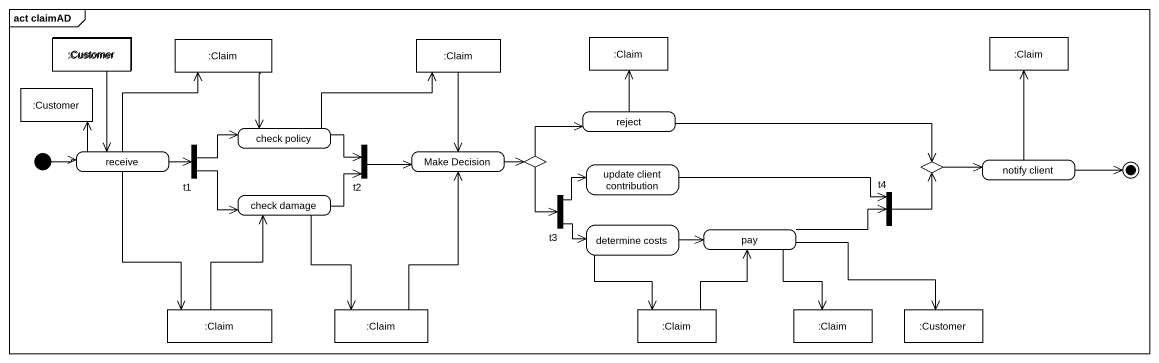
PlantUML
@startuml
mainframe act claimAD
hide empty description
state ":Customer" as Customer <<object>>
state ":Customer" as Customer_2 <<object>>
state ":Claim" as Claim <<object>>
state ":Claim" as Claim_2 <<object>>
state ":Claim" as Claim_3 <<object>>
state ":Claim" as Claim_4 <<object>>
state ":Customer" as Customer_3 <<object>>
state "check policy" as check_policy
state reject
state receive
state t1 <<fork>>
state t2 <<join>>
state "Make Decision" as Make_Decision
state choice1 <<choice>>
state "update client contribution" as update_client_contribution
state choice2 <<choice>>
state "notify client" as notify_client
state "check damage" as check_damage
state t3 <<fork>>
state t4 <<join>>
state "determine costs" as determine_costs
state pay
state ":Claim" as Claim_5 <<object>>
state ":Claim" as Claim_6 <<object>>
state ":Claim" as Claim_7 <<object>>
state ":Claim" as Claim_8 <<object>>
state ":Customer" as Customer_4 <<object>>
[*] -right-> receive
Customer --> receive
Claim --> check_policy
Claim_2 --> Make_Decision
check_policy -right-> Claim_2
check_policy -right-> t2
reject -up-> Claim_3
reject -right-> choice2
receive -up-> Claim
receive -up-> Customer_3
receive -right-> t1
receive --> Claim_5
t1 -right-> check_policy
t1 -right-> check_damage
t2 -right-> Make_Decision
Make_Decision -right-> choice1
choice1 -right-> reject
choice1 --> t3
update_client_contribution -right-> t4
choice2 -right-> notify_client
notify_client -up-> Claim_4
check_damage -right-> t2
check_damage --> Claim_6
t3 -right-> update_client_contribution
t3 -right-> determine_costs
t4 -up-> choice2
determine_costs -right-> pay
determine_costs --> Claim_7
pay -right-> t4
pay --> Claim_8
pay -right-> Customer_4
Claim_5 -up-> check_damage
Claim_6 -up-> Make_Decision
Claim_7 -up-> pay
notify_client -right-> [*]
@enduml
